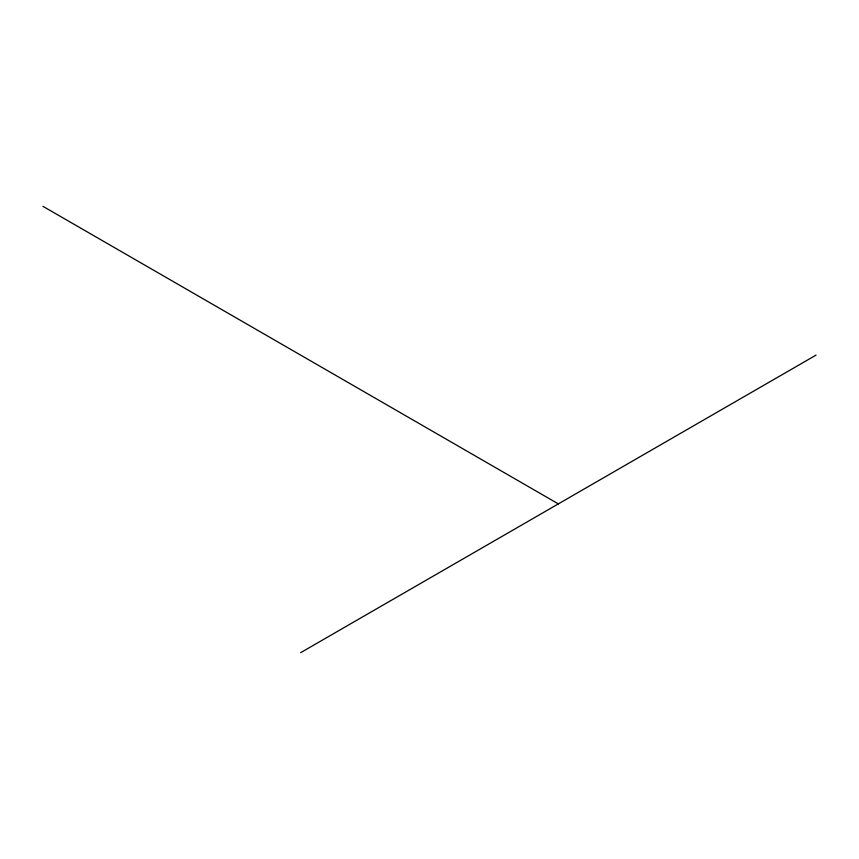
<?xml version="1.0" encoding="UTF-8"?>
<svg xmlns="http://www.w3.org/2000/svg" width="859" height="859" viewBox="0 0 859 859"><rect width="100%" height="100%" fill="white"/><g stroke="black" fill="none" stroke-linecap="round" stroke-linejoin="round"><path stroke-width="1.29" d="M300.65 652.668L816.05 355.111M42.95 206.332L558.35 503.889"/></g></svg>
